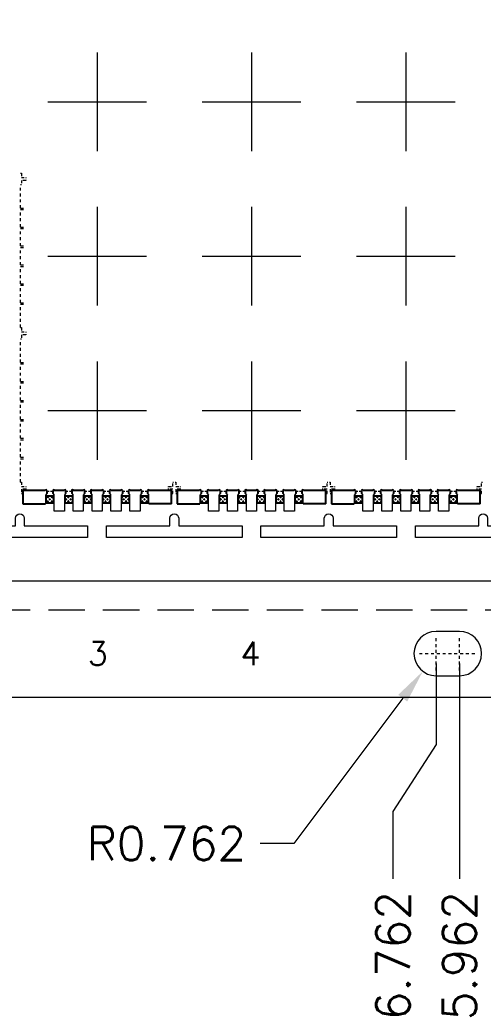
# Model space of a CAD drawing. Extents: x 2576 to 2702, y -218 to -63.
# Drawn here: x 2618.93 to 2634.83, y -163.28 to -129.09 of the extents above; entities that cross this region are included whole.
import ezdxf

# ---------------------------------------------------------------- set-up
doc = ezdxf.new("R2010")
doc.units = 0
doc.header["$LTSCALE"] = 5
doc.header["$MEASUREMENT"] = 0
for name, pattern in [('CENTER', [2, 1.25, -0.25, 0.25, -0.25]), ('HIDDEN', [0.375, 0.25, -0.125]), ('HIDDEN2', [4.7625, 3.175, -1.5875])]:
    doc.linetypes.add(name, pattern=pattern)
doc.layers.get('0').update_dxf_attribs({"linetype": 'CONTINUOUS'})
for name, color, linetype in [('1', 7, 'CONTINUOUS'), ('1D', 4, 'CONTINUOUS'), ('DIM', 4, 'CONTINUOUS'), ('PLATING', 3, 'CONTINUOUS'), ('中心线', 1, 'CENTER')]:
    doc.layers.add(name, color=color, linetype=linetype)
doc.styles.add('SIMPLEX', font='SIMPLEX')
doc.styles.get("Standard").update_dxf_attribs({"font": 'romans.shx', "bigfont": 'bigfont.shx'})

msp = doc.modelspace()

# ---------------------------------------------------------------- hatches: boundary and pattern name
at = {"layer": 'PLATING', "lineweight": -3}
h = msp.add_hatch(dxfattribs=at)
h.set_pattern_fill('CROSS', color=3, scale=0.1)
h.set_pattern_definition([(45, (129.22963, -97.89904), (-0.070710678, 0.070710678), [0.05, -0.05]), (135, (129.26498, -97.89904), (-0.070710678, -0.070710678), [0.05, -0.05])])
h.paths.add_polyline_path([(2621.129, -145.6745), (2621.129, -145.4245), (2621.379, -145.4245), (2621.379, -145.6745)])
h.paths.add_polyline_path([(2620.479, -145.6745), (2620.479, -145.4245), (2620.729, -145.4245), (2620.729, -145.6745)])
h.paths.add_polyline_path([(2622.429, -145.6745), (2622.429, -145.4245), (2622.679, -145.4245), (2622.679, -145.6745)])
h.paths.add_polyline_path([(2619.829, -145.6745), (2619.829, -145.4245), (2620.079, -145.4245), (2620.079, -145.6745)])
h.paths.add_polyline_path([(2623.079, -145.6745), (2623.079, -145.4245), (2623.329, -145.4245), (2623.329, -145.6745)])
h.paths.add_polyline_path([(2621.779, -145.6745), (2621.779, -145.4245), (2622.029, -145.4245), (2622.029, -145.6745)])
h = msp.add_hatch(dxfattribs=at)
h.set_pattern_fill('CROSS', color=3, scale=0.1)
h.set_pattern_definition([(45, (134.52963, -97.89904), (-0.070710678, 0.070710678), [0.05, -0.05]), (135, (134.56498, -97.89904), (-0.070710678, -0.070710678), [0.05, -0.05])])
h.paths.add_polyline_path([(2626.429, -145.6745), (2626.429, -145.4245), (2626.679, -145.4245), (2626.679, -145.6745)])
h.paths.add_polyline_path([(2625.779, -145.6745), (2625.779, -145.4245), (2626.029, -145.4245), (2626.029, -145.6745)])
h.paths.add_polyline_path([(2627.729, -145.6745), (2627.729, -145.4245), (2627.979, -145.4245), (2627.979, -145.6745)])
h.paths.add_polyline_path([(2625.129, -145.6745), (2625.129, -145.4245), (2625.379, -145.4245), (2625.379, -145.6745)])
h.paths.add_polyline_path([(2628.379, -145.6745), (2628.379, -145.4245), (2628.629, -145.4245), (2628.629, -145.6745)])
h.paths.add_polyline_path([(2627.079, -145.6745), (2627.079, -145.4245), (2627.329, -145.4245), (2627.329, -145.6745)])
h = msp.add_hatch(dxfattribs=at)
h.set_pattern_fill('CROSS', color=3, scale=0.1)
h.set_pattern_definition([(45, (139.82963, -97.89904), (-0.070710678, 0.070710678), [0.05, -0.05]), (135, (139.86498, -97.89904), (-0.070710678, -0.070710678), [0.05, -0.05])])
h.paths.add_polyline_path([(2631.729, -145.6745), (2631.729, -145.4245), (2631.979, -145.4245), (2631.979, -145.6745)])
h.paths.add_polyline_path([(2631.079, -145.6745), (2631.079, -145.4245), (2631.329, -145.4245), (2631.329, -145.6745)])
h.paths.add_polyline_path([(2633.029, -145.6745), (2633.029, -145.4245), (2633.279, -145.4245), (2633.279, -145.6745)])
h.paths.add_polyline_path([(2630.429, -145.6745), (2630.429, -145.4245), (2630.679, -145.4245), (2630.679, -145.6745)])
h.paths.add_polyline_path([(2633.679, -145.6745), (2633.679, -145.4245), (2633.929, -145.4245), (2633.929, -145.6745)])
h.paths.add_polyline_path([(2632.379, -145.6745), (2632.379, -145.4245), (2632.629, -145.4245), (2632.629, -145.6745)])

# ---------------------------------------------------------------- linework, layer by layer
for p, q in [((2619.849, -145.2445, -0.0325), (2619.849, -145.3495, -0.0325)), ((2620.059, -145.2445, -0.0325), (2620.059, -145.3495, -0.0325)), ((2620.499, -145.2445, -0.0325), (2620.499, -145.3495, -0.0325)), ((2620.709, -145.2445, -0.0325), (2620.709, -145.3495, -0.0325)), ((2621.149, -145.2445, -0.0325), (2621.149, -145.3495, -0.0325)), ((2621.359, -145.2445, -0.0325), (2621.359, -145.3495, -0.0325)), ((2621.799, -145.2445, -0.0325), (2621.799, -145.3495, -0.0325)), ((2622.009, -145.2445, -0.0325), (2622.009, -145.3495, -0.0325)), ((2622.449, -145.2445, -0.0325), (2622.449, -145.3495, -0.0325)), ((2622.659, -145.2445, -0.0325), (2622.659, -145.3495, -0.0325)), ((2623.099, -145.2445, -0.0325), (2623.099, -145.3495, -0.0325)), ((2623.309, -145.2445, -0.0325), (2623.309, -145.3495, -0.0325)), ((2625.149, -145.2445, -0.0325), (2625.149, -145.3495, -0.0325)), ((2625.359, -145.2445, -0.0325), (2625.359, -145.3495, -0.0325)), ((2625.799, -145.2445, -0.0325), (2625.799, -145.3495, -0.0325)), ((2626.009, -145.2445, -0.0325), (2626.009, -145.3495, -0.0325)), ((2626.449, -145.2445, -0.0325), (2626.449, -145.3495, -0.0325)), ((2626.659, -145.2445, -0.0325), (2626.659, -145.3495, -0.0325)), ((2627.099, -145.2445, -0.0325), (2627.099, -145.3495, -0.0325)), ((2627.309, -145.2445, -0.0325), (2627.309, -145.3495, -0.0325)), ((2627.749, -145.2445, -0.0325), (2627.749, -145.3495, -0.0325)), ((2627.959, -145.2445, -0.0325), (2627.959, -145.3495, -0.0325)), ((2628.399, -145.2445, -0.0325), (2628.399, -145.3495, -0.0325)), ((2628.609, -145.2445, -0.0325), (2628.609, -145.3495, -0.0325)), ((2630.449, -145.2445, -0.0325), (2630.449, -145.3495, -0.0325)), ((2630.659, -145.2445, -0.0325), (2630.659, -145.3495, -0.0325)), ((2631.099, -145.2445, -0.0325), (2631.099, -145.3495, -0.0325)), ((2631.309, -145.2445, -0.0325), (2631.309, -145.3495, -0.0325)), ((2631.749, -145.2445, -0.0325), (2631.749, -145.3495, -0.0325)), ((2631.959, -145.2445, -0.0325), (2631.959, -145.3495, -0.0325)), ((2632.399, -145.2445, -0.0325), (2632.399, -145.3495, -0.0325)), ((2632.609, -145.2445, -0.0325), (2632.609, -145.3495, -0.0325)), ((2633.049, -145.2445, -0.0325), (2633.049, -145.3495, -0.0325)), ((2633.259, -145.2445, -0.0325), (2633.259, -145.3495, -0.0325)), ((2633.699, -145.2445, -0.0325), (2633.699, -145.3495, -0.0325)), ((2633.909, -145.2445, -0.0325), (2633.909, -145.3495, -0.0325)), ((2619.024, -145.6995, -0.0325), (2619.804, -145.6995, -0.0325)), ((2624.134, -145.6995, -0.0325), (2623.354, -145.6995, -0.0325)), ((2624.324, -145.6995, -0.0325), (2625.104, -145.6995, -0.0325)), ((2629.434, -145.6995, -0.0325), (2628.654, -145.6995, -0.0325)), ((2629.624, -145.6995, -0.0325), (2630.404, -145.6995, -0.0325)), ((2634.734, -145.6995, -0.0325), (2633.954, -145.6995, -0.0325))]:
    msp.add_line(p, q)
at = {"lineweight": 0, "elevation": -0.0325}
msp.add_lwpolyline([(2677.229, -152.3495), (2601.729, -152.3495), (2600.729, -151.3495), (2600.729, -140.8495), (2601.329, -140.8495, 0.4142136), (2601.729, -140.4495), (2601.729, -121.2495, 0.4142136), (2601.329, -120.8495), (2600.729, -120.8495), (2600.729, -105.8495), (2601.329, -105.8495, 0.4142136), (2601.729, -105.4495), (2601.729, -86.2495, 0.4142136), (2601.329, -85.8495), (2600.729, -85.8495), (2600.729, -75.3495), (2601.729, -74.3495), (2677.229, -74.3495)], format="xyb", dxfattribs=at)
at = {"color": 1, "lineweight": 0, "elevation": -0.0325}
msp.add_lwpolyline([(2677.229, -148.3495), (2605.229, -148.3495), (2605.229, -78.3495), (2677.229, -78.3495)], dxfattribs=at)
at = {"elevation": -0.0325}
for points in [[(2619.799, -145.2445), (2619.024, -145.2445), (2619.024, -145.6995)], [(2620.449, -145.2445), (2620.109, -145.2445)], [(2621.099, -145.2445), (2620.759, -145.2445)], [(2621.749, -145.2445), (2621.409, -145.2445)], [(2622.399, -145.2445), (2622.059, -145.2445)], [(2623.049, -145.2445), (2622.709, -145.2445)], [(2624.134, -145.6995), (2624.134, -145.2445), (2623.359, -145.2445)], [(2625.099, -145.2445), (2624.324, -145.2445), (2624.324, -145.6995)], [(2625.749, -145.2445), (2625.409, -145.2445)], [(2626.399, -145.2445), (2626.059, -145.2445)], [(2627.049, -145.2445), (2626.709, -145.2445)], [(2627.699, -145.2445), (2627.359, -145.2445)], [(2628.349, -145.2445), (2628.009, -145.2445)], [(2629.434, -145.6995), (2629.434, -145.2445), (2628.659, -145.2445)], [(2630.399, -145.2445), (2629.624, -145.2445), (2629.624, -145.6995)], [(2631.049, -145.2445), (2630.709, -145.2445)], [(2631.699, -145.2445), (2631.359, -145.2445)], [(2632.349, -145.2445), (2632.009, -145.2445)], [(2632.999, -145.2445), (2632.659, -145.2445)], [(2633.649, -145.2445), (2633.309, -145.2445)], [(2634.734, -145.6995), (2634.734, -145.2445), (2633.959, -145.2445)]]:
    msp.add_lwpolyline(points, dxfattribs=at)
at = {"lineweight": 0, "elevation": -0.0325}
for points in [[(2618.779, -146.1945, -1), (2619.079, -146.1945), (2619.079, -146.4495), (2621.254, -146.4495), (2621.254, -146.8495), (2616.604, -146.8495), (2616.604, -146.4495), (2618.779, -146.4495)], [(2624.079, -146.1945, -1), (2624.379, -146.1945), (2624.379, -146.4495), (2626.554, -146.4495), (2626.554, -146.8495), (2621.904, -146.8495), (2621.904, -146.4495), (2624.079, -146.4495)], [(2629.379, -146.1945, -1), (2629.679, -146.1945), (2629.679, -146.4495), (2631.854, -146.4495), (2631.854, -146.8495), (2627.204, -146.8495), (2627.204, -146.4495), (2629.379, -146.4495)], [(2634.679, -146.1945, -1), (2634.979, -146.1945), (2634.979, -146.4495), (2637.154, -146.4495), (2637.154, -146.8495), (2632.504, -146.8495), (2632.504, -146.4495), (2634.679, -146.4495)], [(2634.017, -151.5995, 1), (2634.017, -150.0755), (2633.217, -150.0755, 1), (2633.217, -151.5995)]]:
    msp.add_lwpolyline(points, format="xyb", close=True, dxfattribs=at)
for centre in [(2619.824, -145.2445, -0.0325), (2620.084, -145.2445, -0.0325), (2620.474, -145.2445, -0.0325), (2620.734, -145.2445, -0.0325), (2621.124, -145.2445, -0.0325), (2621.384, -145.2445, -0.0325), (2621.774, -145.2445, -0.0325), (2622.034, -145.2445, -0.0325), (2622.424, -145.2445, -0.0325), (2622.684, -145.2445, -0.0325), (2623.074, -145.2445, -0.0325), (2623.334, -145.2445, -0.0325), (2625.124, -145.2445, -0.0325), (2625.384, -145.2445, -0.0325), (2625.774, -145.2445, -0.0325), (2626.034, -145.2445, -0.0325), (2626.424, -145.2445, -0.0325), (2626.684, -145.2445, -0.0325), (2627.074, -145.2445, -0.0325), (2627.334, -145.2445, -0.0325), (2627.724, -145.2445, -0.0325), (2627.984, -145.2445, -0.0325), (2628.374, -145.2445, -0.0325), (2628.634, -145.2445, -0.0325), (2630.424, -145.2445, -0.0325), (2630.684, -145.2445, -0.0325), (2631.074, -145.2445, -0.0325), (2631.334, -145.2445, -0.0325), (2631.724, -145.2445, -0.0325), (2631.984, -145.2445, -0.0325), (2632.374, -145.2445, -0.0325), (2632.634, -145.2445, -0.0325), (2633.024, -145.2445, -0.0325), (2633.284, -145.2445, -0.0325), (2633.674, -145.2445, -0.0325), (2633.934, -145.2445, -0.0325)]:
    msp.add_arc(centre, 0.025, 0, 180)
at = {"layer": '1', "color": 0, "lineweight": 0}
for p, q in [((2619.849, -145.3495, -0.0325), (2619.804, -145.3995, -0.0325)), ((2619.804, -145.3995, -0.0325), (2619.804, -145.6995, -0.0325)), ((2620.059, -145.3495, -0.0325), (2620.104, -145.3995, -0.0325)), ((2620.104, -145.9495, -0.0325), (2620.104, -145.3995, -0.0325)), ((2620.499, -145.3495, -0.0325), (2620.454, -145.3995, -0.0325)), ((2620.454, -145.3995, -0.0325), (2620.454, -145.9495, -0.0325)), ((2620.709, -145.3495, -0.0325), (2620.754, -145.3995, -0.0325)), ((2620.754, -145.9495, -0.0325), (2620.754, -145.3995, -0.0325)), ((2621.149, -145.3495, -0.0325), (2621.104, -145.3995, -0.0325)), ((2621.104, -145.3995, -0.0325), (2621.104, -145.9495, -0.0325)), ((2621.359, -145.3495, -0.0325), (2621.404, -145.3995, -0.0325)), ((2621.404, -145.9495, -0.0325), (2621.404, -145.3995, -0.0325)), ((2621.799, -145.3495, -0.0325), (2621.754, -145.3995, -0.0325)), ((2621.754, -145.3995, -0.0325), (2621.754, -145.9495, -0.0325)), ((2622.009, -145.3495, -0.0325), (2622.054, -145.3995, -0.0325)), ((2622.054, -145.9495, -0.0325), (2622.054, -145.3995, -0.0325)), ((2622.449, -145.3495, -0.0325), (2622.404, -145.3995, -0.0325)), ((2622.404, -145.3995, -0.0325), (2622.404, -145.9495, -0.0325)), ((2622.659, -145.3495, -0.0325), (2622.704, -145.3995, -0.0325)), ((2622.704, -145.9495, -0.0325), (2622.704, -145.3995, -0.0325)), ((2623.099, -145.3495, -0.0325), (2623.054, -145.3995, -0.0325)), ((2623.054, -145.3995, -0.0325), (2623.054, -145.9495, -0.0325)), ((2623.309, -145.3495, -0.0325), (2623.354, -145.3995, -0.0325)), ((2623.354, -145.6995, -0.0325), (2623.354, -145.3995, -0.0325)), ((2625.149, -145.3495, -0.0325), (2625.104, -145.3995, -0.0325)), ((2625.104, -145.3995, -0.0325), (2625.104, -145.6995, -0.0325)), ((2625.359, -145.3495, -0.0325), (2625.404, -145.3995, -0.0325)), ((2625.404, -145.9495, -0.0325), (2625.404, -145.3995, -0.0325)), ((2625.799, -145.3495, -0.0325), (2625.754, -145.3995, -0.0325)), ((2625.754, -145.3995, -0.0325), (2625.754, -145.9495, -0.0325)), ((2626.009, -145.3495, -0.0325), (2626.054, -145.3995, -0.0325)), ((2626.054, -145.9495, -0.0325), (2626.054, -145.3995, -0.0325)), ((2626.449, -145.3495, -0.0325), (2626.404, -145.3995, -0.0325)), ((2626.404, -145.3995, -0.0325), (2626.404, -145.9495, -0.0325)), ((2626.659, -145.3495, -0.0325), (2626.704, -145.3995, -0.0325)), ((2626.704, -145.9495, -0.0325), (2626.704, -145.3995, -0.0325)), ((2627.099, -145.3495, -0.0325), (2627.054, -145.3995, -0.0325)), ((2627.054, -145.3995, -0.0325), (2627.054, -145.9495, -0.0325)), ((2627.309, -145.3495, -0.0325), (2627.354, -145.3995, -0.0325)), ((2627.354, -145.9495, -0.0325), (2627.354, -145.3995, -0.0325)), ((2627.749, -145.3495, -0.0325), (2627.704, -145.3995, -0.0325)), ((2627.704, -145.3995, -0.0325), (2627.704, -145.9495, -0.0325)), ((2627.959, -145.3495, -0.0325), (2628.004, -145.3995, -0.0325)), ((2628.004, -145.9495, -0.0325), (2628.004, -145.3995, -0.0325)), ((2628.399, -145.3495, -0.0325), (2628.354, -145.3995, -0.0325)), ((2628.354, -145.3995, -0.0325), (2628.354, -145.9495, -0.0325)), ((2628.609, -145.3495, -0.0325), (2628.654, -145.3995, -0.0325)), ((2628.654, -145.6995, -0.0325), (2628.654, -145.3995, -0.0325)), ((2630.449, -145.3495, -0.0325), (2630.404, -145.3995, -0.0325)), ((2630.404, -145.3995, -0.0325), (2630.404, -145.6995, -0.0325)), ((2630.659, -145.3495, -0.0325), (2630.704, -145.3995, -0.0325)), ((2630.704, -145.9495, -0.0325), (2630.704, -145.3995, -0.0325)), ((2631.099, -145.3495, -0.0325), (2631.054, -145.3995, -0.0325)), ((2631.054, -145.3995, -0.0325), (2631.054, -145.9495, -0.0325)), ((2631.309, -145.3495, -0.0325), (2631.354, -145.3995, -0.0325)), ((2631.354, -145.9495, -0.0325), (2631.354, -145.3995, -0.0325)), ((2631.749, -145.3495, -0.0325), (2631.704, -145.3995, -0.0325)), ((2631.704, -145.3995, -0.0325), (2631.704, -145.9495, -0.0325)), ((2631.959, -145.3495, -0.0325), (2632.004, -145.3995, -0.0325)), ((2632.004, -145.9495, -0.0325), (2632.004, -145.3995, -0.0325)), ((2632.399, -145.3495, -0.0325), (2632.354, -145.3995, -0.0325)), ((2632.354, -145.3995, -0.0325), (2632.354, -145.9495, -0.0325)), ((2632.609, -145.3495, -0.0325), (2632.654, -145.3995, -0.0325)), ((2632.654, -145.9495, -0.0325), (2632.654, -145.3995, -0.0325)), ((2633.049, -145.3495, -0.0325), (2633.004, -145.3995, -0.0325)), ((2633.004, -145.3995, -0.0325), (2633.004, -145.9495, -0.0325)), ((2633.259, -145.3495, -0.0325), (2633.304, -145.3995, -0.0325)), ((2633.304, -145.9495, -0.0325), (2633.304, -145.3995, -0.0325)), ((2633.699, -145.3495, -0.0325), (2633.654, -145.3995, -0.0325)), ((2633.654, -145.3995, -0.0325), (2633.654, -145.9495, -0.0325)), ((2633.909, -145.3495, -0.0325), (2633.954, -145.3995, -0.0325)), ((2633.954, -145.6995, -0.0325), (2633.954, -145.3995, -0.0325)), ((2620.454, -145.9495, -0.0325), (2620.104, -145.9495, -0.0325)), ((2621.104, -145.9495, -0.0325), (2620.754, -145.9495, -0.0325)), ((2621.754, -145.9495, -0.0325), (2621.404, -145.9495, -0.0325)), ((2622.404, -145.9495, -0.0325), (2622.054, -145.9495, -0.0325)), ((2623.054, -145.9495, -0.0325), (2622.704, -145.9495, -0.0325)), ((2625.754, -145.9495, -0.0325), (2625.404, -145.9495, -0.0325)), ((2626.404, -145.9495, -0.0325), (2626.054, -145.9495, -0.0325)), ((2627.054, -145.9495, -0.0325), (2626.704, -145.9495, -0.0325)), ((2627.704, -145.9495, -0.0325), (2627.354, -145.9495, -0.0325)), ((2628.354, -145.9495, -0.0325), (2628.004, -145.9495, -0.0325)), ((2631.054, -145.9495, -0.0325), (2630.704, -145.9495, -0.0325)), ((2631.704, -145.9495, -0.0325), (2631.354, -145.9495, -0.0325)), ((2632.354, -145.9495, -0.0325), (2632.004, -145.9495, -0.0325)), ((2633.004, -145.9495, -0.0325), (2632.654, -145.9495, -0.0325)), ((2633.654, -145.9495, -0.0325), (2633.304, -145.9495, -0.0325))]:
    msp.add_line(p, q, dxfattribs=at)
at = {"layer": '1D', "linetype": 'HIDDEN2', "lineweight": 13, "ltscale": 0.005}
for p, q in [((2618.954, -135.5495, -0.0325), (2618.954, -134.7495, -0.0325)), ((2618.954, -135.5495, -0.0325), (2619.049, -135.5495, -0.0325)), ((2618.954, -136.1995, -0.0325), (2618.954, -135.5995, -0.0325)), ((2618.954, -135.5995, -0.0325), (2619.049, -135.5995, -0.0325)), ((2618.954, -136.1995, -0.0325), (2619.049, -136.1995, -0.0325)), ((2618.954, -136.8495, -0.0325), (2618.954, -136.2495, -0.0325)), ((2618.954, -136.2495, -0.0325), (2619.049, -136.2495, -0.0325)), ((2618.954, -136.8495, -0.0325), (2619.049, -136.8495, -0.0325)), ((2618.954, -137.4995, -0.0325), (2618.954, -136.8995, -0.0325)), ((2618.954, -136.8995, -0.0325), (2619.049, -136.8995, -0.0325)), ((2618.954, -137.4995, -0.0325), (2619.049, -137.4995, -0.0325)), ((2618.954, -138.1495, -0.0325), (2618.954, -137.5495, -0.0325)), ((2618.954, -137.5495, -0.0325), (2619.049, -137.5495, -0.0325)), ((2618.954, -138.1495, -0.0325), (2619.049, -138.1495, -0.0325)), ((2618.954, -138.7995, -0.0325), (2618.954, -138.1995, -0.0325)), ((2618.954, -138.1995, -0.0325), (2619.049, -138.1995, -0.0325)), ((2618.954, -138.7995, -0.0325), (2619.049, -138.7995, -0.0325)), ((2618.954, -139.6495, -0.0325), (2618.954, -138.8495, -0.0325)), ((2618.954, -138.8495, -0.0325), (2619.049, -138.8495, -0.0325)), ((2618.954, -140.8495, -0.0325), (2618.954, -140.0495, -0.0325)), ((2618.954, -140.8495, -0.0325), (2619.049, -140.8495, -0.0325)), ((2618.954, -141.4995, -0.0325), (2618.954, -140.8995, -0.0325)), ((2618.954, -140.8995, -0.0325), (2619.049, -140.8995, -0.0325)), ((2618.954, -141.4995, -0.0325), (2619.049, -141.4995, -0.0325)), ((2618.954, -142.1495, -0.0325), (2618.954, -141.5495, -0.0325)), ((2618.954, -141.5495, -0.0325), (2619.049, -141.5495, -0.0325)), ((2618.954, -142.1495, -0.0325), (2619.049, -142.1495, -0.0325)), ((2618.954, -142.7995, -0.0325), (2618.954, -142.1995, -0.0325)), ((2618.954, -142.1995, -0.0325), (2619.049, -142.1995, -0.0325)), ((2618.954, -142.7995, -0.0325), (2619.049, -142.7995, -0.0325)), ((2618.954, -143.4495, -0.0325), (2618.954, -142.8495, -0.0325)), ((2618.954, -142.8495, -0.0325), (2619.049, -142.8495, -0.0325)), ((2618.954, -143.4495, -0.0325), (2619.049, -143.4495, -0.0325)), ((2618.954, -144.0995, -0.0325), (2618.954, -143.4995, -0.0325)), ((2618.954, -143.4995, -0.0325), (2619.049, -143.4995, -0.0325)), ((2618.954, -144.0995, -0.0325), (2619.049, -144.0995, -0.0325)), ((2618.954, -144.9495, -0.0325), (2618.954, -144.1495, -0.0325)), ((2618.954, -144.1495, -0.0325), (2619.049, -144.1495, -0.0325))]:
    msp.add_line(p, q, dxfattribs=at)
at = {"layer": '1D', "color": 4, "linetype": 'HIDDEN', "lineweight": 0}
msp.add_line((2681.155, -149.3495, -0.0325), (2600.729, -149.3495, -0.0325), dxfattribs=at)
at = {"layer": '1D', "color": 4, "linetype": 'HIDDEN', "lineweight": 0, "ltscale": 0.05}
for p, q in [((2633.217, -151.4125, -0.0325), (2633.217, -150.2625, -0.0325)), ((2634.017, -151.4125, -0.0325), (2634.017, -150.2625, -0.0325)), ((2632.642, -150.8375, -0.0325), (2633.792, -150.8375, -0.0325)), ((2633.442, -150.8375, -0.0325), (2634.592, -150.8375, -0.0325))]:
    msp.add_line(p, q, dxfattribs=at)
at = {"layer": '1D', "color": 4, "linetype": 'HIDDEN', "lineweight": 0, "ltscale": 0.05, "elevation": -0.0325}
for points in [[(2618.954, -134.3495), (2618.979, -134.3495), (2618.979, -134.4995), (2619.129, -134.4995), (2619.129, -134.5245)], [(2619.129, -134.5745), (2619.129, -134.5995), (2618.979, -134.5995), (2618.979, -134.7495), (2618.954, -134.7495)], [(2618.954, -139.6495), (2618.979, -139.6495), (2618.979, -139.7995), (2619.129, -139.7995), (2619.129, -139.8245)], [(2619.129, -139.8745), (2619.129, -139.8995), (2618.979, -139.8995), (2618.979, -140.0495), (2618.954, -140.0495)], [(2618.954, -144.9495), (2618.979, -144.9495), (2618.979, -145.0995), (2619.129, -145.0995), (2619.129, -145.1245)], [(2619.129, -145.1745), (2619.129, -145.1995), (2618.979, -145.1995), (2618.979, -145.3495), (2619.024, -145.3495)], [(2624.029, -145.1245), (2624.029, -145.0995), (2624.179, -145.0995), (2624.179, -144.9495), (2624.204, -144.9495)], [(2624.134, -145.3495), (2624.179, -145.3495), (2624.179, -145.1995), (2624.029, -145.1995), (2624.029, -145.1745)], [(2624.254, -144.9495), (2624.279, -144.9495), (2624.279, -145.0995), (2624.429, -145.0995), (2624.429, -145.1245)], [(2624.429, -145.1745), (2624.429, -145.1995), (2624.279, -145.1995), (2624.279, -145.3495), (2624.324, -145.3495)], [(2629.329, -145.1245), (2629.329, -145.0995), (2629.479, -145.0995), (2629.479, -144.9495), (2629.504, -144.9495)], [(2629.434, -145.3495), (2629.479, -145.3495), (2629.479, -145.1995), (2629.329, -145.1995), (2629.329, -145.1745)], [(2629.554, -144.9495), (2629.579, -144.9495), (2629.579, -145.0995), (2629.729, -145.0995), (2629.729, -145.1245)], [(2629.729, -145.1745), (2629.729, -145.1995), (2629.579, -145.1995), (2629.579, -145.3495), (2629.624, -145.3495)], [(2634.629, -145.1245), (2634.629, -145.0995), (2634.779, -145.0995), (2634.779, -144.9495), (2634.804, -144.9495)], [(2634.734, -145.3495), (2634.779, -145.3495), (2634.779, -145.1995), (2634.629, -145.1995), (2634.629, -145.1745)]]:
    msp.add_lwpolyline(points, dxfattribs=at)
at = {"layer": '1D', "linetype": 'HIDDEN2', "lineweight": 13, "ltscale": 0.005, "elevation": -0.0325}
for points in [[(2619.849, -145.2695), (2619.929, -145.2695)], [(2619.979, -145.2695), (2620.059, -145.2695)], [(2620.499, -145.2695), (2620.579, -145.2695)], [(2620.629, -145.2695), (2620.709, -145.2695)], [(2621.149, -145.2695), (2621.229, -145.2695)], [(2621.279, -145.2695), (2621.359, -145.2695)], [(2621.799, -145.2695), (2621.879, -145.2695)], [(2621.929, -145.2695), (2622.009, -145.2695)], [(2622.449, -145.2695), (2622.529, -145.2695)], [(2622.579, -145.2695), (2622.659, -145.2695)], [(2623.099, -145.2695), (2623.179, -145.2695)], [(2623.229, -145.2695), (2623.309, -145.2695)], [(2625.149, -145.2695), (2625.229, -145.2695)], [(2625.279, -145.2695), (2625.359, -145.2695)], [(2625.799, -145.2695), (2625.879, -145.2695)], [(2625.929, -145.2695), (2626.009, -145.2695)], [(2626.449, -145.2695), (2626.529, -145.2695)], [(2626.579, -145.2695), (2626.659, -145.2695)], [(2627.099, -145.2695), (2627.179, -145.2695)], [(2627.229, -145.2695), (2627.309, -145.2695)], [(2627.749, -145.2695), (2627.829, -145.2695)], [(2627.879, -145.2695), (2627.959, -145.2695)], [(2628.399, -145.2695), (2628.479, -145.2695)], [(2628.529, -145.2695), (2628.609, -145.2695)], [(2630.449, -145.2695), (2630.529, -145.2695)], [(2630.579, -145.2695), (2630.659, -145.2695)], [(2631.099, -145.2695), (2631.179, -145.2695)], [(2631.229, -145.2695), (2631.309, -145.2695)], [(2631.749, -145.2695), (2631.829, -145.2695)], [(2631.879, -145.2695), (2631.959, -145.2695)], [(2632.399, -145.2695), (2632.479, -145.2695)], [(2632.529, -145.2695), (2632.609, -145.2695)], [(2633.049, -145.2695), (2633.129, -145.2695)], [(2633.179, -145.2695), (2633.259, -145.2695)], [(2633.699, -145.2695), (2633.779, -145.2695)], [(2633.829, -145.2695), (2633.909, -145.2695)]]:
    msp.add_lwpolyline(points, dxfattribs=at)
at = {"layer": 'DIM', "lineweight": 0}
for p, q in [((2633.217, -151.1825, -0.0325), (2633.217, -153.9626, -0.0325)), ((2634.017, -151.1825, -0.0325), (2634.017, -158.5626, -0.0325)), ((2632.07, -152.3671, -0.0325), (2628.3287, -157.3562, -0.0325)), ((2633.217, -153.9626, -0.0325), (2631.7353, -156.2626, -0.0325)), ((2631.7353, -156.2626, -0.0325), (2631.7353, -158.5626, -0.0325)), ((2628.3287, -157.3562, -0.0325), (2627.1787, -157.3562, -0.0325))]:
    msp.add_line(p, q, dxfattribs=at)
msp.add_solid([(2631.9166, -152.2522, -0.0325), (2632.2233, -152.4821, -0.0325), (2632.7599, -151.4471, -0.0325)], dxfattribs=at)
at = {"layer": 'PLATING', "color": 3, "lineweight": -3, "elevation": -0.0325}
for points in [[(2619.829, -145.4245), (2620.079, -145.4245), (2620.079, -145.6745), (2619.829, -145.6745)], [(2620.479, -145.4245), (2620.729, -145.4245), (2620.729, -145.6745), (2620.479, -145.6745)], [(2621.129, -145.4245), (2621.379, -145.4245), (2621.379, -145.6745), (2621.129, -145.6745)], [(2621.779, -145.4245), (2622.029, -145.4245), (2622.029, -145.6745), (2621.779, -145.6745)], [(2622.429, -145.4245), (2622.679, -145.4245), (2622.679, -145.6745), (2622.429, -145.6745)], [(2623.079, -145.4245), (2623.329, -145.4245), (2623.329, -145.6745), (2623.079, -145.6745)], [(2625.129, -145.4245), (2625.379, -145.4245), (2625.379, -145.6745), (2625.129, -145.6745)], [(2625.779, -145.4245), (2626.029, -145.4245), (2626.029, -145.6745), (2625.779, -145.6745)], [(2626.429, -145.4245), (2626.679, -145.4245), (2626.679, -145.6745), (2626.429, -145.6745)], [(2627.079, -145.4245), (2627.329, -145.4245), (2627.329, -145.6745), (2627.079, -145.6745)], [(2627.729, -145.4245), (2627.979, -145.4245), (2627.979, -145.6745), (2627.729, -145.6745)], [(2628.379, -145.4245), (2628.629, -145.4245), (2628.629, -145.6745), (2628.379, -145.6745)], [(2630.429, -145.4245), (2630.679, -145.4245), (2630.679, -145.6745), (2630.429, -145.6745)], [(2631.079, -145.4245), (2631.329, -145.4245), (2631.329, -145.6745), (2631.079, -145.6745)], [(2631.729, -145.4245), (2631.979, -145.4245), (2631.979, -145.6745), (2631.729, -145.6745)], [(2632.379, -145.4245), (2632.629, -145.4245), (2632.629, -145.6745), (2632.379, -145.6745)], [(2633.029, -145.4245), (2633.279, -145.4245), (2633.279, -145.6745), (2633.029, -145.6745)], [(2633.679, -145.4245), (2633.929, -145.4245), (2633.929, -145.6745), (2633.679, -145.6745)]]:
    msp.add_lwpolyline(points, close=True, dxfattribs=at)
at = {"layer": '中心线', "linetype": 'CENTER', "lineweight": 0}
for p, q in [((2621.579, -130.2087, -0.0325), (2621.579, -133.5902, -0.0325)), ((2626.879, -130.2087, -0.0325), (2626.879, -133.5902, -0.0325)), ((2632.179, -130.2087, -0.0325), (2632.179, -133.5902, -0.0325)), ((2619.8883, -131.8995, -0.0325), (2623.2698, -131.8995, -0.0325)), ((2625.1883, -131.8995, -0.0325), (2628.5698, -131.8995, -0.0325)), ((2630.4883, -131.8995, -0.0325), (2633.8698, -131.8995, -0.0325)), ((2621.579, -135.5087, -0.0325), (2621.579, -138.8902, -0.0325)), ((2626.879, -135.5087, -0.0325), (2626.879, -138.8902, -0.0325)), ((2632.179, -135.5087, -0.0325), (2632.179, -138.8902, -0.0325)), ((2619.8883, -137.1995, -0.0325), (2623.2698, -137.1995, -0.0325)), ((2625.1883, -137.1995, -0.0325), (2628.5698, -137.1995, -0.0325)), ((2630.4883, -137.1995, -0.0325), (2633.8698, -137.1995, -0.0325)), ((2621.579, -140.8087, -0.0325), (2621.579, -144.1902, -0.0325)), ((2626.879, -140.8087, -0.0325), (2626.879, -144.1902, -0.0325)), ((2632.179, -140.8087, -0.0325), (2632.179, -144.1902, -0.0325)), ((2619.8883, -142.4995, -0.0325), (2623.2698, -142.4995, -0.0325)), ((2625.1883, -142.4995, -0.0325), (2628.5698, -142.4995, -0.0325)), ((2630.4883, -142.4995, -0.0325), (2633.8698, -142.4995, -0.0325))]:
    msp.add_line(p, q, dxfattribs=at)

# ---------------------------------------------------------------- texts
at = {"layer": 'DIM', "color": 1, "lineweight": 0, "char_height": 0.8, "attachment_point": 5}
for s, insert in [('{\\Fsimplex|c134;3}', (2621.6044, -150.8375, -0.0325)), ('{\\Fsimplex|c134;4}', (2626.8406, -150.8375, -0.0325))]:
    msp.add_mtext(s, dxfattribs=dict(at, insert=insert))
at = {"layer": 'DIM', "lineweight": 0, "insert": (2623.9587, -157.3562, -0.0325), "char_height": 1.15, "attachment_point": 5, "style": 'SIMPLEX'}
msp.add_mtext('\\A1;R0.762', dxfattribs=at)
at = {"layer": 'DIM', "lineweight": 0, "char_height": 1.15, "attachment_point": 5, "rotation": 90, "style": 'SIMPLEX'}
for s, insert in [('\\A1;6.762', (2631.7353, -161.2076, -0.0325)), ('\\A1;5.962', (2634.017, -161.2076, -0.0325))]:
    msp.add_mtext(s, dxfattribs=dict(at, insert=insert))

doc.saveas('drawing.dxf')
